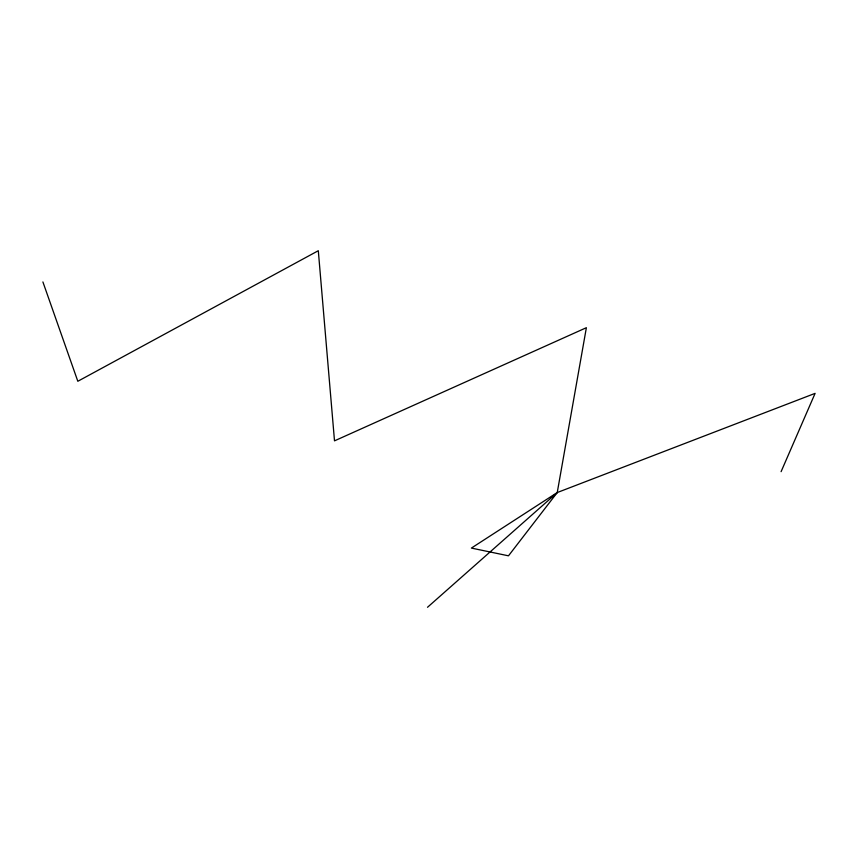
<?xml version="1.0" encoding="UTF-8"?>
<svg xmlns="http://www.w3.org/2000/svg" width="858" height="858" viewBox="0 0 858 858"><rect width="100%" height="100%" fill="white"/><g stroke="black" fill="none" stroke-linecap="round" stroke-linejoin="round"><path stroke-width="1.29" d="M781.091 471.664L815.1 393.372L557.239 492.546L471.396 548.08L508.483 555.823L557.239 492.546L586.379 327.692L334.502 440.851L318.307 250.718L77.821 381.274L42.9 281.939M427.509 607.282L557.239 492.546"/></g></svg>
